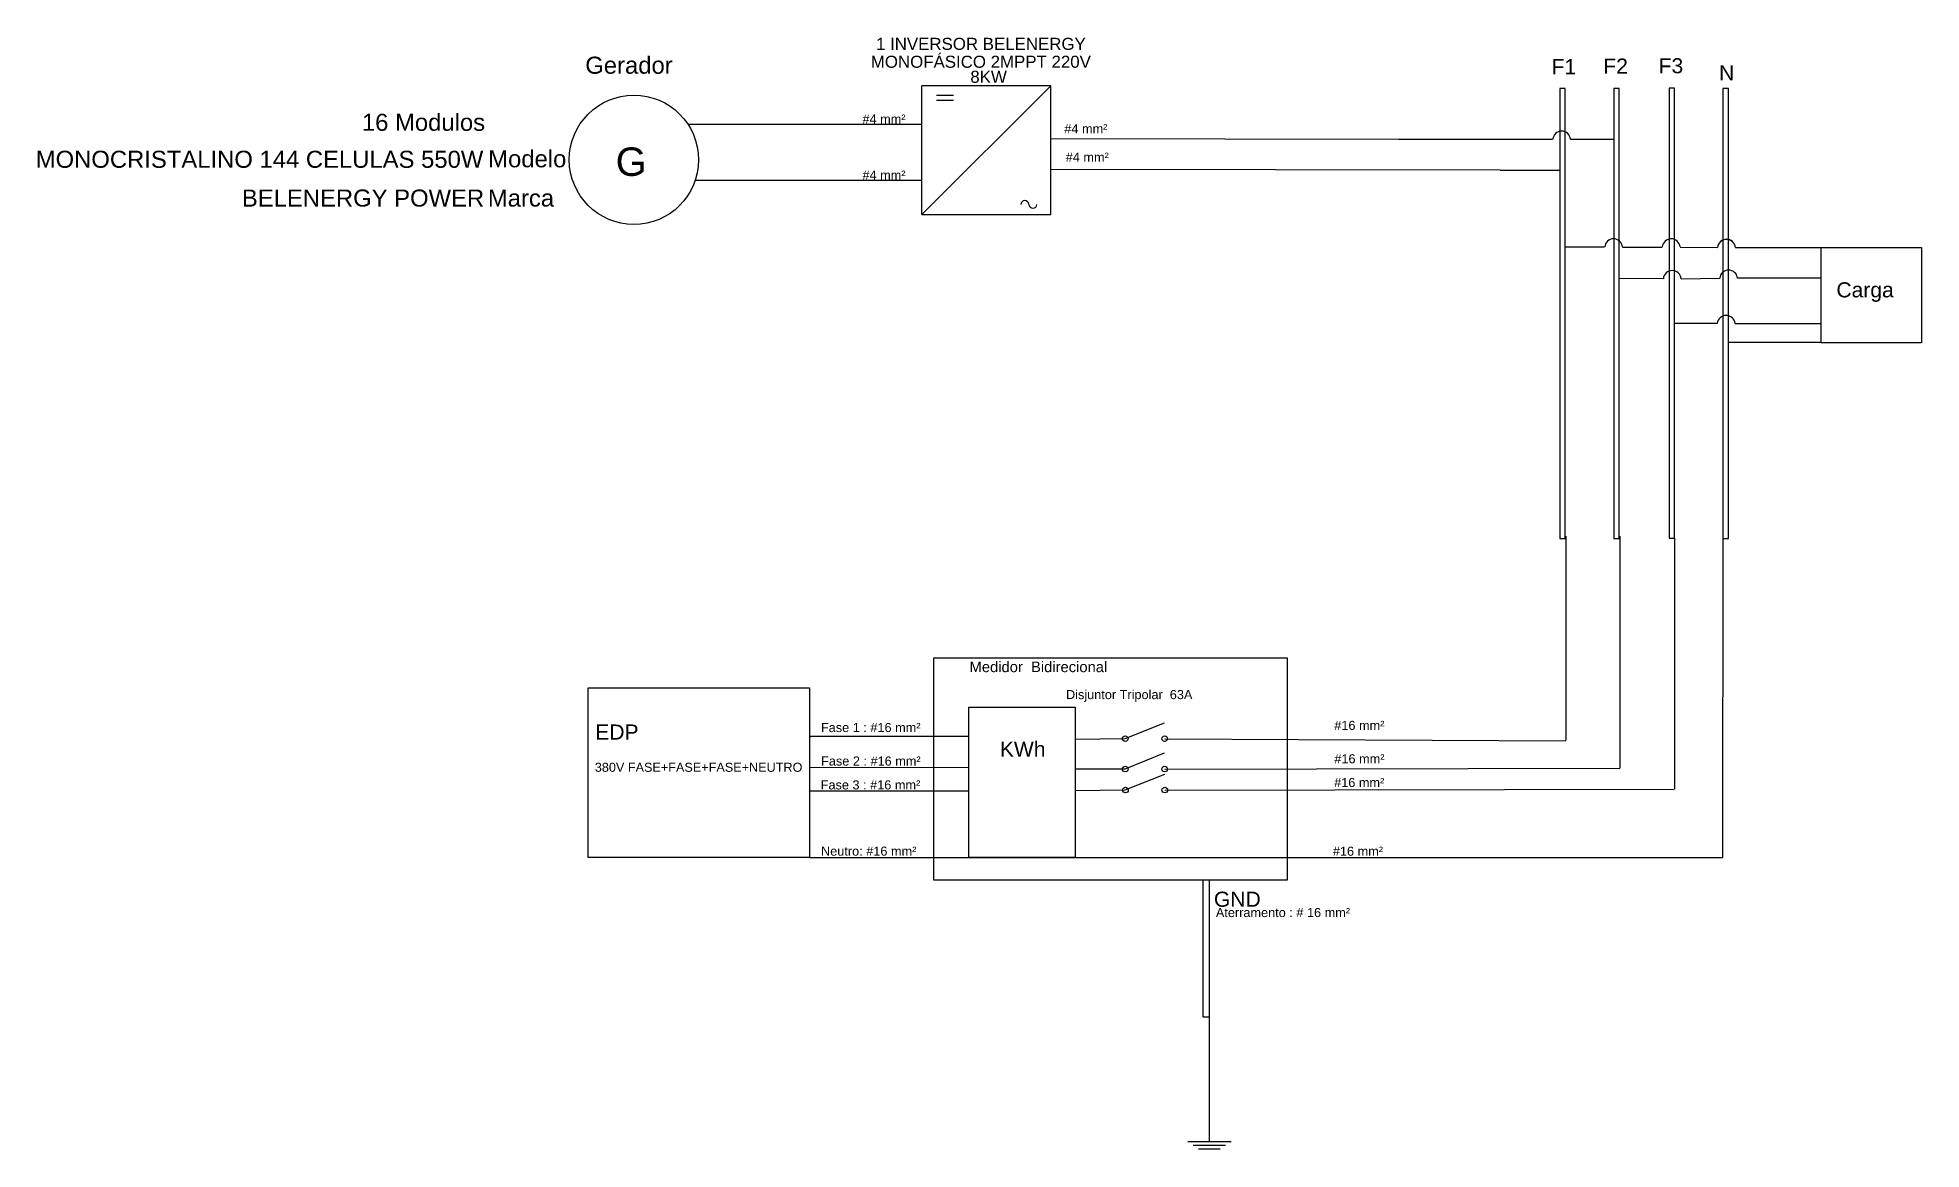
# Model space of a CAD drawing. Header units: millimetres. Extents: x 2317 to 31714, y 1264 to 18611.
import ezdxf

# ---------------------------------------------------------------- set-up
doc = ezdxf.new("R2010")
doc.units = ezdxf.units.MM
doc.styles.add('arial', font='arial.ttf')
doc.styles.get("Standard").update_dxf_attribs({"font": 'arial.ttf'})

msp = doc.modelspace()

# ---------------------------------------------------------------- linework, layer by layer
for p, q in [((18127, 17859), (16116, 17859)), ((18127, 17859), (16116, 15851)), ((16116, 15849), (16116, 17859)), ((16343, 17716), (16612, 17716)), ((18127, 15849), (18127, 17859)), ((26070, 17817), (26070, 10797)), ((26154, 17817), (26070, 17817)), ((26154, 10797), (26154, 17817)), ((26913, 17817), (26913, 11916)), ((26997, 17817), (26913, 17817)), ((26913, 17817), (26913, 10797)), ((26997, 17817), (26913, 17817)), ((26997, 11916), (26997, 17817)), ((26997, 10797), (26997, 17817)), ((27776, 17822), (27776, 11921)), ((27861, 17822), (27776, 17822)), ((27776, 17822), (27776, 10802)), ((27861, 17822), (27776, 17822)), ((27861, 11921), (27861, 17822)), ((27861, 10802), (27861, 17822)), ((28618, 17815), (28618, 11914)), ((28702, 17815), (28618, 17815)), ((28618, 17815), (28618, 10795)), ((28702, 17815), (28618, 17815)), ((28702, 11914), (28702, 17815)), ((28702, 10795), (28702, 17815)), ((16343, 17633), (16612, 17633)), ((16116, 17255), (12468, 17255)), ((23562, 17021), (18127, 17032)), ((25957, 17021), (23562, 17021)), ((26240, 17025), (26915, 17025)), ((25141, 16544), (18127, 16554)), ((25141, 16544), (26069, 16544)), ((16116, 16380), (12577, 16380)), ((16116, 15849), (18127, 15849)), ((26770, 15344), (26154, 15344)), ((27050, 15344), (27670, 15344)), ((27948, 15344), (28534, 15336)), ((28811, 15339), (30080, 15339)), ((30080, 15339), (30148, 15339)), ((27687, 14850), (26995, 14854)), ((27964, 14850), (28567, 14857)), ((28844, 14861), (29803, 14861)), ((29803, 14861), (30148, 14861)), ((28529, 14149), (27861, 14149)), ((28807, 14149), (30148, 14149)), ((28702, 13860), (30148, 13860)), ((26070, 10797), (26154, 10797)), ((26168, 10830), (26168, 7648)), ((26913, 10797), (26997, 10797)), ((27011, 10830), (27011, 7212)), ((27776, 10802), (27861, 10802)), ((27861, 10802), (27861, 6882)), ((28615, 5817), (28620, 10829)), ((28618, 10795), (28702, 10795)), ((14368, 7708), (14363, 7708)), ((14368, 7708), (14384, 7708)), ((16849, 7704), (14384, 7708)), ((19282, 7669), (18504, 7658)), ((19898, 7916), (19283, 7670)), ((19906, 7672), (26168, 7636)), ((19898, 7444), (19283, 7198)), ((14368, 7221), (14363, 7221)), ((16849, 7219), (14368, 7221)), ((19284, 7197), (18509, 7198)), ((19900, 7112), (19284, 6866)), ((19906, 7198), (27011, 7212)), ((14368, 6858), (16849, 6858)), ((19286, 6866), (18508, 6856)), ((19910, 6868), (27857, 6882)), ((14363, 5817), (28615, 5817))]:
    msp.add_line(p, q)
at = {"color": 3}
for p, q in [((20502, 5465), (20502, 3333)), ((20603, 3333), (20603, 5465)), ((20502, 3333), (20603, 3333)), ((20603, 1391), (20603, 3333)), ((20941, 1382), (20266, 1382)), ((20856, 1323), (20351, 1323)), ((20772, 1264), (20435, 1264))]:
    msp.add_line(p, q, dxfattribs=at)
for points in [[(30148, 15339), (31714, 15339), (31714, 13847), (30148, 13847)], [(16302, 8935), (21815, 8935), (21815, 5463), (16302, 5463)], [(10907, 8463), (14363, 8463), (14363, 5817), (10907, 5817)], [(16849, 8166), (18509, 8166), (18509, 5819), (16849, 5819)]]:
    msp.add_lwpolyline(points, close=True)
for centre, radius in [((11622, 16705), 1009), ((19290, 7672), 44), ((19906, 7672), 44), ((19290, 7198), 44), ((19906, 7198), 44), ((19294, 6870), 44), ((19907, 6870), 44)]:
    msp.add_circle(centre, radius)
for centre, radius, start, end in [((26101, 17013), 139, 4.8421, 175.1489), ((17722, 16004), 63.4, 3.9496, 176.0504), ((17849, 16013), 63.4, 183.9496, 356.0504), ((26911, 15333), 139, 4.8264, 175.1736), ((27809, 15333), 139, 4.8264, 175.1736), ((28673, 15327), 139, 4.8264, 175.1489), ((28673, 15324), 139, 4.8264, 175.1489), ((27826, 14838), 139, 4.8264, 175.1736), ((28706, 14845), 139, 4.8264, 175.1489), ((28668, 14138), 139, 4.8264, 175.1736)]:
    msp.add_arc(centre, radius, start, end)

# ---------------------------------------------------------------- texts
for s, height, p in [('1 INVERSOR BELENERGY', 188.29, (15400, 18420)), (' MONOFÁSICO 2MPPT 220V', 188.29, (15246, 18141)), ('F1', 235.4, (25943, 18041)), ('F2', 235.4, (26751, 18050)), ('F3', 235.4, (27614, 18055)), ('8KW ', 188.3, (16872, 17906)), ('N', 235, (28557, 17945)), ('#4 mm²', 142, (15189, 17270)), ('#4 mm²', 142, (18339, 17119)), ('G', 444, (11337, 16454)), ('#4 mm²', 142, (18361, 16674)), ('#4 mm²', 142, (15189, 16395)), ('Carga', 235.4, (30388, 14558)), ('Medidor  Bidirecional', 164.76, (16860, 8710)), ('Disjuntor Tripolar  63A', 141.98, (18365, 8289)), ('#16 mm²', 142, (22552, 7808)), ('EDP', 235.4, (11019, 7658)), ('Fase 1 : #16 mm²', 141.98, (14541, 7775)), ('Fase 2 : #16 mm²', 141.98, (14543, 7252)), ('KWh', 235.4, (17333, 7391)), ('#16 mm²', 142, (22553, 7287)), ('380V FASE+FASE+FASE+NEUTRO', 141.22, (11012, 7155)), ('#16 mm²', 142, (22550, 6917)), ('Fase 3 : #16 mm²', 141.98, (14537, 6880)), ('Neutro: #16 mm²', 141.98, (14542, 5846)), ('#16 mm²', 142, (22530, 5845)), ('GND', 235.4, (20674, 5049)), ('Aterramento : # 16 mm²', 141.98, (20704, 4888))]:
    msp.add_text(s, height=height).set_placement(p)
at = {"style": 'arial'}
for s, p in [('Gerador ', (10863, 18048)), ('Modelo', (9348, 16588)), ('Marca', (9343, 15975))]:
    msp.add_text(s, height=266.2, dxfattribs=at).set_placement(p)
at = {"color": 2, "style": 'arial'}
for s, height, p in [('16 Modulos', 266.2, (7377, 17157)), ('MONOCRISTALINO 144 CELULAS 550W', 266.22, (2287, 16580)), ('BELENERGY POWER', 266.22, (5504, 15975))]:
    msp.add_text(s, height=height, dxfattribs=at).set_placement(p)

doc.saveas('drawing.dxf')
